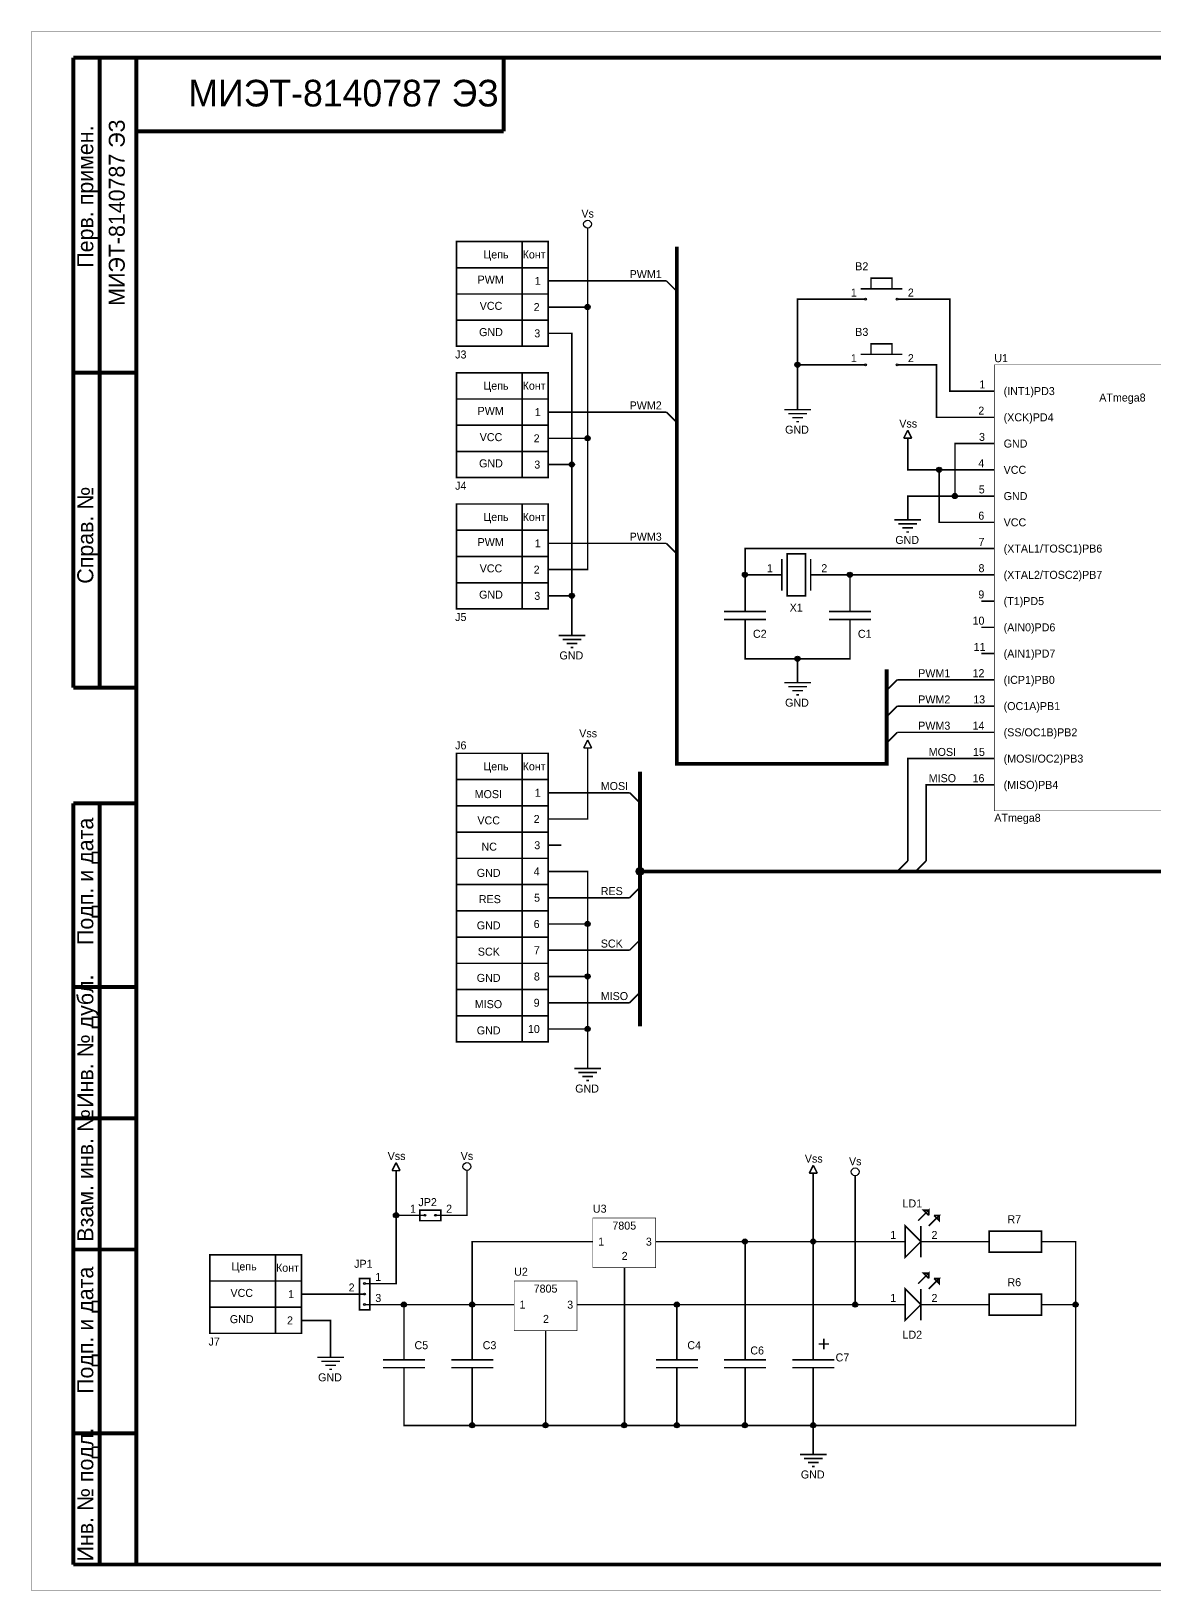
# Model space of a CAD drawing. Header units: millimetres. Extents: x 0 to 420, y 0 to 297.
# Drawn here: x 0 to 214.1, y 0 to 297 of the extents above; entities that cross this region are included whole.
import ezdxf

# ---------------------------------------------------------------- set-up
doc = ezdxf.new("R2010")
doc.units = ezdxf.units.MM
doc.layers.add('Sheet', color=255, linetype='Continuous')

msp = doc.modelspace()

# ---------------------------------------------------------------- linework, layer by layer
at = {"layer": 'Sheet'}
for points, const_width in [([(0, 297), (419.96, 297), (419.96, 0.04), (0, 0.04), (0, 297)], 0.0991), ([(8, 292), (8, 172)], 0.749), ([(20, 292), (8, 292)], 0.749), ([(13, 292), (13, 172)], 0.749), ([(20, 292), (415, 292)], 0.749), ([(20, 292), (20, 5)], 0.749), ([(90, 278), (90, 292)], 0.749), ([(20, 278), (90, 278)], 0.749), ([(106, 258.5), (106, 259.52)], 0.3), ([(106, 258.5), (106, 244.5)], 0.3), ([(81, 257), (98.46, 257), (98.46, 237.04), (81, 237.04), (81, 257)], 0.3), ([(93.5, 257), (93.5, 237)], 0.3), ([(163, 175.5), (163, 157.5), (123, 157.5), (123, 256)], 0.749), ([(98.5, 252), (81, 252)], 0.3), ([(98.5, 249.5), (101, 249.5)], 0.3), ([(121, 249.5), (121, 249.5), (101, 249.5)], 0.3), ([(121, 249.5), (123, 247.5)], 0.3), ([(160, 248), (160, 250), (164, 250), (164, 248)], 0.3), ([(98.5, 247), (81, 247)], 0.3), ([(158, 248), (166, 248)], 0.3), ([(98.5, 244.5), (101, 244.5)], 0.3), ([(101, 244.5), (106, 244.5), (106, 219.5)], 0.3), ([(156, 246), (146, 246), (146, 233.5), (146, 227.5)], 0.3), ([(159, 246), (156, 246)], 0.3), ([(165, 246), (168, 246)], 0.3), ([(181, 228.5), (175, 228.5), (175, 246), (168, 246)], 0.3), ([(98.5, 242), (81, 242)], 0.3), ([(98.5, 239.5), (101, 239.5)], 0.3), ([(101, 239.5), (103, 239.5), (103, 214.5), (101, 214.5)], 0.3), ([(160, 235.5), (160, 237.5), (164, 237.5), (164, 235.5)], 0.3), ([(158, 235.5), (166, 235.5)], 0.3), ([(20, 232), (8, 232)], 0.749), ([(81, 232), (98.46, 232), (98.46, 212.04), (81, 212.04), (81, 232)], 0.3), ([(93.5, 232), (93.5, 212)], 0.3), ([(156, 233.5), (146, 233.5)], 0.3), ([(159, 233.5), (156, 233.5)], 0.3), ([(165, 233.5), (168, 233.5)], 0.3), ([(181, 223.5), (172.5, 223.5), (172.5, 233.5), (168, 233.5)], 0.3), ([(183.5, 233.5), (233.46, 233.5), (233.46, 148.54), (183.5, 148.54), (183.5, 233.5)], 0.0991), ([(98.5, 227), (81, 227)], 0.3), ([(146, 227.5), (146, 224.96)], 0.3), ([(183.5, 228.5), (181, 228.5)], 0.3), ([(98.5, 224.5), (101, 224.5)], 0.3), ([(101, 224.5), (121, 224.5), (121, 224.5)], 0.3), ([(121, 224.5), (123, 222.5)], 0.3), ([(143.46, 224.96), (148.54, 224.96)], 0.3), ([(144.22, 224.2), (147.78, 224.2)], 0.3), ([(144.98, 223.44), (147.02, 223.44)], 0.3), ([(145.75, 222.67), (146.25, 222.67)], 0.3), ([(183.5, 223.5), (181, 223.5)], 0.3), ([(98.5, 222), (81, 222)], 0.3), ([(167, 221.04), (166.24, 219.52)], 0.3), ([(167, 221.04), (167.76, 219.52)], 0.3), ([(98.5, 217), (81, 217)], 0.3), ([(98.5, 219.5), (101, 219.5)], 0.3), ([(101, 194.5), (106, 194.5), (106, 219.5), (101, 219.5)], 0.3), ([(166.24, 219.52), (167.76, 219.52)], 0.3), ([(167, 218.5), (167, 219.52)], 0.3), ([(167, 218.5), (167, 213.5), (173, 213.5)], 0.3), ([(181, 218.5), (176, 218.5), (176, 208.5), (181, 208.5)], 0.3), ([(183.5, 218.5), (181, 218.5)], 0.3), ([(98.5, 214.5), (101, 214.5)], 0.3), ([(101, 189.5), (103, 189.5), (103, 214.5)], 0.3), ([(181, 203.5), (173, 203.5), (173, 213.5), (181, 213.5)], 0.3), ([(183.5, 213.5), (181, 213.5)], 0.3), ([(167, 206.5), (167, 208.5), (176, 208.5)], 0.3), ([(183.5, 208.5), (181, 208.5)], 0.3), ([(81, 207), (98.46, 207), (98.46, 187.04), (81, 187.04), (81, 207)], 0.3), ([(93.5, 207), (93.5, 187)], 0.3), ([(167, 206.5), (167, 203.96)], 0.3), ([(98.5, 202), (81, 202)], 0.3), ([(164.46, 203.96), (169.54, 203.96)], 0.3), ([(165.22, 203.2), (168.78, 203.2)], 0.3), ([(165.98, 202.44), (168.02, 202.44)], 0.3), ([(183.5, 203.5), (181, 203.5)], 0.3), ([(98.5, 199.5), (101, 199.5)], 0.3), ([(101, 199.5), (115, 199.5), (115, 199.5), (121, 199.5), (121, 199.5)], 0.3), ([(121, 199.5), (123, 197.5)], 0.3), ([(166.75, 201.67), (167.25, 201.67)], 0.3), ([(98.5, 197), (81, 197)], 0.3), ([(181, 198.5), (136, 198.5), (136, 193.5), (140.5, 193.5)], 0.3), ([(143, 193.5), (143, 196.5), (143, 190.5)], 0.3), ([(144, 197.5), (144, 189.5), (147.5, 189.5), (147.5, 197.5), (144, 197.5)], 0.3), ([(148.5, 196.5), (148.5, 190.5)], 0.3), ([(183.5, 198.5), (181, 198.5)], 0.3), ([(98.5, 194.5), (101, 194.5)], 0.3), ([(136, 189.5), (136, 193.5)], 0.3), ([(143, 193.5), (140.5, 193.5)], 0.3), ([(148.5, 193.5), (151, 193.5)], 0.3), ([(151, 193.5), (156, 193.5), (181, 193.5)], 0.3), ([(156, 189.5), (156, 193.5)], 0.3), ([(183.5, 193.5), (181, 193.5)], 0.3), ([(98.5, 192), (81, 192)], 0.3), ([(98.5, 189.5), (101, 189.5)], 0.3), ([(103, 184.5), (103, 189.5)], 0.3), ([(136, 186.5), (136, 189.5)], 0.3), ([(136, 186.5), (136, 187)], 0.3), ([(156, 186.5), (156, 189.5)], 0.3), ([(156, 186.5), (156, 187)], 0.3), ([(183.5, 188.5), (181, 188.5)], 0.3), ([(103, 184.5), (103, 181.96)], 0.3), ([(140, 186.5), (132, 186.5)], 0.3), ([(132, 185), (140, 185)], 0.3), ([(136, 185), (136, 182)], 0.3), ([(160, 186.5), (152, 186.5)], 0.3), ([(152, 185), (160, 185)], 0.3), ([(156, 185), (156, 182)], 0.3), ([(100.46, 181.96), (105.54, 181.96)], 0.3), ([(101.22, 181.2), (104.78, 181.2)], 0.3), ([(136, 182), (136, 177.5), (146, 177.5), (156, 177.5), (156, 182)], 0.3), ([(183.5, 183.5), (181, 183.5)], 0.3), ([(101.98, 180.44), (104.02, 180.44)], 0.3), ([(102.75, 179.67), (103.25, 179.67)], 0.3), ([(183.5, 178.5), (181, 178.5)], 0.3), ([(146, 175.5), (146, 177.5)], 0.3), ([(146, 175.5), (146, 172.96)], 0.3), ([(8, 172), (20, 172)], 0.749), ([(143.46, 172.96), (148.54, 172.96)], 0.3), ([(144.22, 172.2), (147.78, 172.2)], 0.3), ([(163, 171.5), (165, 173.5)], 0.3), ([(165, 173.5), (165, 173.5), (181, 173.5)], 0.3), ([(183.5, 173.5), (181, 173.5)], 0.3), ([(144.98, 171.44), (147.02, 171.44)], 0.3), ([(145.75, 170.67), (146.25, 170.67)], 0.3), ([(163, 166.5), (165, 168.5)], 0.3), ([(165, 168.5), (165, 168.5), (181, 168.5)], 0.3), ([(183.5, 168.5), (181, 168.5)], 0.3), ([(163, 161.5), (165, 163.5)], 0.3), ([(165, 163.5), (165, 163.5), (181, 163.5)], 0.3), ([(183.5, 163.5), (181, 163.5)], 0.3), ([(106, 162.04), (105.24, 160.52)], 0.3), ([(105.24, 160.52), (106.76, 160.52)], 0.3), ([(106, 162.04), (106.76, 160.52)], 0.3), ([(106, 159.5), (106, 160.52)], 0.3), ([(81, 159.5), (98.46, 159.5), (98.46, 104.54), (81, 104.54), (81, 159.5)], 0.3), ([(93.5, 159.5), (93.5, 104.5)], 0.3), ([(101, 147), (106, 147), (106, 159.5)], 0.3), ([(167, 139), (167, 139), (167, 158.5), (167, 158.5), (181, 158.5)], 0.3), ([(183.5, 158.5), (181, 158.5)], 0.3), ([(98.5, 154.5), (81, 154.5)], 0.3), ([(116, 107.5), (116, 137), (116, 156)], 0.749), ([(98.5, 152), (101, 152)], 0.3), ([(101, 152), (114, 152), (114, 152)], 0.3), ([(114, 152), (116, 150)], 0.3), ([(170.5, 139), (170.5, 153.5), (181, 153.5), (181, 153.5)], 0.3), ([(183.5, 153.5), (181, 153.5)], 0.3), ([(8, 5), (8, 150)], 0.749), ([(8, 150), (20, 150)], 0.749), ([(13, 150), (13, 5)], 0.749), ([(98.5, 149.5), (81, 149.5)], 0.3), ([(98.5, 147), (101, 147)], 0.3), ([(98.5, 144.5), (81, 144.5)], 0.3), ([(98.5, 139.5), (81, 139.5)], 0.3), ([(98.5, 142), (101, 142)], 0.3), ([(98.5, 137), (101, 137)], 0.3), ([(101, 137), (106, 137), (106, 127), (101, 127)], 0.3), ([(116, 137), (252, 137)], 0.749), ([(165, 137), (167, 139)], 0.3), ([(168.5, 137), (170.5, 139)], 0.3), ([(98.5, 134.5), (81, 134.5)], 0.3), ([(114, 132), (116, 134)], 0.3), ([(98.5, 132), (101, 132)], 0.3), ([(101, 132), (114, 132), (114, 132)], 0.3), ([(98.5, 129.5), (81, 129.5)], 0.3), ([(98.5, 127), (101, 127)], 0.3), ([(101, 117), (106, 117), (106, 127)], 0.3), ([(98.5, 124.5), (81, 124.5)], 0.3), ([(98.5, 122), (101, 122)], 0.3), ([(101, 122), (114, 122), (114, 122)], 0.3), ([(114, 122), (116, 124)], 0.3), ([(98.5, 119.5), (81, 119.5)], 0.3), ([(98.5, 117), (101, 117)], 0.3), ([(101, 107), (106, 107), (106, 117)], 0.3), ([(8, 115), (20, 115)], 0.749), ([(98.5, 114.5), (81, 114.5)], 0.3), ([(114, 112), (116, 114)], 0.3), ([(98.5, 112), (101, 112)], 0.3), ([(101, 112), (114, 112), (114, 112)], 0.3), ([(98.5, 109.5), (81, 109.5)], 0.3), ([(98.5, 107), (101, 107)], 0.3), ([(106, 102), (106, 107)], 0.3), ([(106, 102), (106, 99.46)], 0.3), ([(103.46, 99.46), (108.54, 99.46)], 0.3), ([(104.22, 98.7), (107.78, 98.7)], 0.3), ([(104.98, 97.94), (107.02, 97.94)], 0.3), ([(105.75, 97.17), (106.25, 97.17)], 0.3), ([(20, 90), (8, 90)], 0.749), ([(69.5, 81.54), (68.74, 80.02)], 0.3), ([(69.5, 81.54), (70.26, 80.02)], 0.3), ([(149, 81.04), (148.24, 79.52)], 0.3), ([(149, 81.04), (149.76, 79.52)], 0.3), ([(67, 58.5), (69.5, 58.5), (69.5, 71.5), (69.5, 79)], 0.3), ([(68.74, 80.02), (70.26, 80.02)], 0.3), ([(69.5, 79), (69.5, 80.02)], 0.3), ([(80.5, 71.5), (83, 71.5), (83, 79)], 0.3), ([(83, 79), (83, 80.02)], 0.3), ([(148.24, 79.52), (149.76, 79.52)], 0.3), ([(149, 78.5), (149, 79.52)], 0.3), ([(149, 66.5), (149, 78.5)], 0.3), ([(157, 78), (157, 79.02)], 0.3), ([(157, 78), (157, 54.5), (158, 54.5)], 0.3), ([(71.5, 71.5), (69.5, 71.5)], 0.3), ([(75, 71.5), (71.5, 71.5)], 0.3), ([(74, 71.5), (74, 72.5), (78, 72.5), (78, 70.5), (74, 70.5), (74, 71.5)], 0.3), ([(77, 71.5), (80.5, 71.5)], 0.3), ([(169, 70.5), (171, 72.5), (171, 71.5)], 0.3), ([(171, 72.5), (170, 72.5), (171, 71.5)], 0.3), ([(171, 69.5), (173, 71.5), (172, 71.5)], 0.3), ([(173, 71.5), (173, 70.5), (172, 71.5)], 0.3), ([(107, 71), (118.96, 71), (118.96, 61.54), (107, 61.54), (107, 71)], 0.0991), ([(166.5, 69.5), (166.5, 63.5), (169.5, 66.5), (166.5, 69.5)], 0.3), ([(169.5, 69.5), (169.5, 63.5)], 0.3), ([(182.5, 64.5), (182.5, 68.5), (192.5, 68.5), (192.5, 64.5), (182.5, 64.5)], 0.3), ([(8, 65), (20, 65)], 0.749), ([(104, 66.5), (84, 66.5), (84, 54.5)], 0.3), ([(107, 66.5), (104, 66.5)], 0.3), ([(119, 66.5), (122, 66.5)], 0.3), ([(122, 66.5), (136, 66.5), (136, 66.5), (136, 47)], 0.3), ([(164, 66.5), (149, 66.5), (136, 66.5), (136, 66.5)], 0.3), ([(149, 47), (149, 66.5)], 0.3), ([(166.5, 66.5), (164, 66.5)], 0.3), ([(169.5, 66.5), (172, 66.5)], 0.3), ([(172, 66.5), (180, 66.5), (180, 66.5)], 0.3), ([(182.5, 66.5), (180, 66.5)], 0.3), ([(192.5, 66.5), (195, 66.5)], 0.3), ([(195, 66.5), (199, 66.5), (199, 54.5), (195, 54.5)], 0.3), ([(34, 64), (51.46, 64), (51.46, 49.04), (34, 49.04), (34, 64)], 0.3), ([(46.5, 64), (46.5, 49)], 0.3), ([(63.5, 59.5), (62.5, 59.5), (62.5, 53.5), (64.5, 53.5), (64.5, 59.5), (63.5, 59.5)], 0.3), ([(113, 61.5), (113, 58.5)], 0.3), ([(169, 58.5), (171, 60.5), (171, 59.5)], 0.3), ([(171, 60.5), (170, 60.5), (171, 59.5)], 0.3), ([(171, 57.5), (173, 59.5), (172, 59.5)], 0.3), ([(173, 59.5), (173, 58.5), (172, 59.5)], 0.3), ([(51.5, 59), (34, 59)], 0.3), ([(51.5, 56.5), (54, 56.5)], 0.3), ([(54, 56.5), (60, 56.5)], 0.3), ([(63.5, 56.5), (60, 56.5)], 0.3), ([(63.5, 58.5), (67, 58.5)], 0.3), ([(113, 58.5), (113, 31.5), (98, 31.5), (84, 31.5), (84, 39.5)], 0.3), ([(92, 59), (103.96, 59), (103.96, 49.54), (92, 49.54), (92, 59)], 0.0991), ([(166.5, 57.5), (166.5, 51.5), (169.5, 54.5), (166.5, 57.5)], 0.3), ([(169.5, 57.5), (169.5, 51.5)], 0.3), ([(182.5, 52.5), (182.5, 56.5), (192.5, 56.5), (192.5, 52.5), (182.5, 52.5)], 0.3), ([(51.5, 54), (34, 54)], 0.3), ([(63.5, 54.5), (67, 54.5)], 0.3), ([(67, 54.5), (71, 54.5)], 0.3), ([(71, 47), (71, 54.5)], 0.3), ([(71, 54.5), (71, 54.5), (84, 54.5)], 0.3), ([(89, 54.5), (84, 54.5), (84, 47)], 0.3), ([(92, 54.5), (89, 54.5)], 0.3), ([(104, 54.5), (107, 54.5)], 0.3), ([(107, 54.5), (123, 54.5), (123, 47)], 0.3), ([(123, 54.5), (157, 54.5), (157, 54.5)], 0.3), ([(136, 31.5), (149, 31.5), (151, 31.5), (151, 31.5), (199, 31.5), (199, 54.5)], 0.3), ([(158, 54.5), (164, 54.5)], 0.3), ([(166.5, 54.5), (164, 54.5)], 0.3), ([(169.5, 54.5), (172, 54.5)], 0.3), ([(172, 54.5), (180, 54.5)], 0.3), ([(182.5, 54.5), (180, 54.5)], 0.3), ([(192.5, 54.5), (195, 54.5)], 0.3), ([(51.5, 51.5), (54, 51.5)], 0.3), ([(54, 51.5), (57, 51.5), (57, 47)], 0.3), ([(98, 49.5), (98, 46.5)], 0.3), ([(151, 46), (151, 48)], 0.3), ([(54.46, 44.46), (59.54, 44.46)], 0.3), ([(57, 47), (57, 44.46)], 0.3), ([(71, 44), (71, 47)], 0.3), ([(71, 44), (71, 44.5)], 0.3), ([(84, 44), (84, 47)], 0.3), ([(84, 44), (84, 44.5)], 0.3), ([(98, 46.5), (98, 31.5)], 0.3), ([(123, 44), (123, 47)], 0.3), ([(123, 44), (123, 44.5)], 0.3), ([(136, 44), (136, 47)], 0.3), ([(136, 44), (136, 44.5)], 0.3), ([(149, 44), (149, 47)], 0.3), ([(152, 47), (150, 47)], 0.3), ([(55.22, 43.7), (58.78, 43.7)], 0.3), ([(55.98, 42.94), (58.02, 42.94)], 0.3), ([(56.75, 42.17), (57.25, 42.17)], 0.3), ([(75, 44), (67, 44)], 0.3), ([(67, 42.5), (75, 42.5)], 0.3), ([(71, 42.5), (71, 39.5)], 0.3), ([(88, 44), (80, 44)], 0.3), ([(80, 42.5), (88, 42.5)], 0.3), ([(84, 42.5), (84, 39.5)], 0.3), ([(127, 44), (119, 44)], 0.3), ([(119, 42.5), (127, 42.5)], 0.3), ([(123, 42.5), (123, 39.5)], 0.3), ([(140, 44), (132, 44)], 0.3), ([(132, 42.5), (140, 42.5)], 0.3), ([(136, 42.5), (136, 39.5)], 0.3), ([(153, 44), (145, 44)], 0.3), ([(145, 42.5), (153, 42.5)], 0.3), ([(149, 42.5), (149, 39.5)], 0.3), ([(149, 42.5), (149, 42)], 0.3), ([(71, 39.5), (71, 31.5), (84, 31.5)], 0.3), ([(123, 39.5), (123, 31.5), (113, 31.5)], 0.3), ([(136, 39.5), (136, 31.5), (123, 31.5)], 0.3), ([(149, 39.5), (149, 31.5)], 0.3), ([(20, 30), (8, 30)], 0.749), ([(149, 28.5), (149, 31.5)], 0.3), ([(149, 28.5), (149, 25.96)], 0.3), ([(146.46, 25.96), (151.54, 25.96)], 0.3), ([(147.22, 25.2), (150.78, 25.2)], 0.3), ([(147.98, 24.44), (150.02, 24.44)], 0.3), ([(148.75, 23.67), (149.25, 23.67)], 0.3), ([(415, 5), (8, 5)], 0.749), ([(20, 5), (8, 5)], 0.749)]:
    msp.add_lwpolyline(points, dxfattribs=dict(at, const_width=const_width))
for points, const_width in [([(105.75, 244.5, 1), (106.25, 244.5, 1)], 0.508), ([(145.75, 233.5, 1), (146.25, 233.5, 1)], 0.508), ([(105.75, 219.5, 1), (106.25, 219.5, 1)], 0.508), ([(102.75, 214.5, 1), (103.25, 214.5, 1)], 0.508), ([(172.75, 213.5, 1), (173.25, 213.5, 1)], 0.508), ([(175.75, 208.5, 1), (176.25, 208.5, 1)], 0.508), ([(135.75, 193.5, 1), (136.25, 193.5, 1)], 0.508), ([(155.75, 193.5, 1), (156.25, 193.5, 1)], 0.508), ([(102.75, 189.5, 1), (103.25, 189.5, 1)], 0.508), ([(145.75, 177.5, 1), (146.25, 177.5, 1)], 0.508), ([(115.62, 137, 1), (116.38, 137, 1)], 0.762), ([(105.75, 127, 1), (106.25, 127, 1)], 0.508), ([(105.75, 117, 1), (106.25, 117, 1)], 0.508), ([(105.75, 107, 1), (106.25, 107, 1)], 0.508), ([(69.25, 71.5, 1), (69.75, 71.5, 1)], 0.508), ([(135.75, 66.5, 1), (136.25, 66.5, 1)], 0.508), ([(148.75, 66.5, 1), (149.25, 66.5, 1)], 0.508), ([(70.75, 54.5, 1), (71.25, 54.5, 1)], 0.508), ([(83.75, 54.5, 1), (84.25, 54.5, 1)], 0.508), ([(122.75, 54.5, 1), (123.25, 54.5, 1)], 0.508), ([(156.75, 54.5, 1), (157.25, 54.5, 1)], 0.508), ([(198.75, 54.5, 1), (199.25, 54.5, 1)], 0.508), ([(83.75, 31.5, 1), (84.25, 31.5, 1)], 0.508), ([(97.75, 31.5, 1), (98.25, 31.5, 1)], 0.508), ([(112.75, 31.5, 1), (113.25, 31.5, 1)], 0.508), ([(122.75, 31.5, 1), (123.25, 31.5, 1)], 0.508), ([(135.75, 31.5, 1), (136.25, 31.5, 1)], 0.508), ([(148.75, 31.5, 1), (149.25, 31.5, 1)], 0.508)]:
    msp.add_lwpolyline(points, format="xyb", close=True, dxfattribs=dict(at, const_width=const_width))
for centre, major_axis, ratio in [((105.98, 260.3), (0.741, 0), 0.999938), ((105.98, 244.52), (0.487, 0), 0.999948), ((105.98, 244.52), (0.487, 0), 0.999948), ((105.98, 244.52), (0.487, 0), 0.999948), ((105.98, 244.52), (0.487, 0), 0.999948), ((158.98, 246.02), (0.179, 0), 0.999943), ((164.98, 246.02), (0.179, 0), 0.999943), ((145.98, 233.52), (0.487, 0), 0.999932), ((145.98, 233.52), (0.487, 0), 0.999932), ((145.98, 233.52), (0.487, 0), 0.999932), ((145.98, 233.52), (0.487, 0), 0.999932), ((158.98, 233.52), (0, 0.18), 0.992701), ((164.98, 233.52), (0, 0.18), 0.992701), ((105.98, 219.52), (0.487, 0), 0.999948), ((105.98, 219.52), (0.487, 0), 0.999948), ((105.98, 219.52), (0.487, 0), 0.999948), ((105.98, 219.52), (0.487, 0), 0.999948), ((102.98, 214.52), (0.487, 0), 0.999932), ((102.98, 214.52), (0.487, 0), 0.999932), ((102.98, 214.52), (0.487, 0), 0.999932), ((102.98, 214.52), (0.487, 0), 0.999932), ((172.98, 213.52), (0.487, 0), 0.999932), ((172.98, 213.52), (0.487, 0), 0.999932), ((172.98, 213.52), (0.487, 0), 0.999932), ((172.98, 213.52), (0.487, 0), 0.999932), ((175.98, 208.52), (0.487, 0), 0.999927), ((175.98, 208.52), (0.487, 0), 0.999927), ((175.98, 208.52), (0.487, 0), 0.999927), ((175.98, 208.52), (0.487, 0), 0.999927), ((135.98, 193.52), (0.487, 0), 0.999937), ((135.98, 193.52), (0.487, 0), 0.999937), ((135.98, 193.52), (0.487, 0), 0.999937), ((135.98, 193.52), (0.487, 0), 0.999937), ((155.98, 193.52), (0.487, 0), 0.999937), ((155.98, 193.52), (0.487, 0), 0.999937), ((155.98, 193.52), (0.487, 0), 0.999937), ((155.98, 193.52), (0.487, 0), 0.999937), ((102.98, 189.52), (0.487, 0), 0.999927), ((102.98, 189.52), (0.487, 0), 0.999927), ((102.98, 189.52), (0.487, 0), 0.999927), ((102.98, 189.52), (0.487, 0), 0.999927), ((145.98, 177.52), (0.487, 0), 0.999937), ((145.98, 177.52), (0.487, 0), 0.999937), ((145.98, 177.52), (0.487, 0), 0.999937), ((145.98, 177.52), (0.487, 0), 0.999937), ((115.98, 137.02), (0.741, 0), 0.999931), ((115.98, 137.02), (0.741, 0), 0.999931), ((115.98, 137.02), (0.741, 0), 0.999931), ((115.98, 137.02), (0.741, 0), 0.999931), ((105.98, 127.02), (0.487, 0), 0.999948), ((105.98, 127.02), (0.487, 0), 0.999948), ((105.98, 127.02), (0.487, 0), 0.999948), ((105.98, 127.02), (0.487, 0), 0.999948), ((105.98, 117.02), (0.487, 0), 0.999948), ((105.98, 117.02), (0.487, 0), 0.999948), ((105.98, 117.02), (0.487, 0), 0.999948), ((105.98, 117.02), (0.487, 0), 0.999948), ((105.98, 107.02), (0.487, 0), 0.999948), ((105.98, 107.02), (0.487, 0), 0.999948), ((105.98, 107.02), (0.487, 0), 0.999948), ((105.98, 107.02), (0.487, 0), 0.999948), ((82.98, 80.8), (0.741, 0), 0.999938), ((156.98, 79.8), (0.741, 0), 0.999938), ((69.48, 71.52), (0.487, 0), 0.999937), ((69.48, 71.52), (0.487, 0), 0.999937), ((69.48, 71.52), (0.487, 0), 0.999937), ((69.48, 71.52), (0.487, 0), 0.999937), ((74.98, 71.52), (0.179, 0), 0.9999), ((76.98, 71.52), (0.179, 0), 0.999915), ((135.98, 66.52), (0.487, 0), 0.999937), ((135.98, 66.52), (0.487, 0), 0.999937), ((135.98, 66.52), (0.487, 0), 0.999937), ((135.98, 66.52), (0.487, 0), 0.999937), ((148.98, 66.52), (0.487, 0), 0.999937), ((148.98, 66.52), (0.487, 0), 0.999937), ((148.98, 66.52), (0.487, 0), 0.999937), ((148.98, 66.52), (0.487, 0), 0.999937), ((148.98, 66.52), (0.487, 0), 0.999937), ((148.98, 66.52), (0.487, 0), 0.999937), ((63.48, 58.52), (0, 0.18), 0.992701), ((63.48, 56.52), (0, 0.18), 0.992701), ((63.48, 54.52), (0.179, 0), 0.999957), ((70.98, 54.52), (0.487, 0), 0.999937), ((70.98, 54.52), (0.487, 0), 0.999937), ((70.98, 54.52), (0.487, 0), 0.999937), ((70.98, 54.52), (0.487, 0), 0.999937), ((70.98, 54.52), (0.487, 0), 0.999937), ((70.98, 54.52), (0.487, 0), 0.999937), ((83.98, 54.52), (0.487, 0), 0.999943), ((83.98, 54.52), (0.487, 0), 0.999943), ((83.98, 54.52), (0.487, 0), 0.999943), ((83.98, 54.52), (0.487, 0), 0.999943), ((83.98, 54.52), (0.487, 0), 0.999943), ((83.98, 54.52), (0.487, 0), 0.999943), ((122.98, 54.52), (0.487, 0), 0.999948), ((122.98, 54.52), (0.487, 0), 0.999948), ((122.98, 54.52), (0.487, 0), 0.999948), ((122.98, 54.52), (0.487, 0), 0.999948), ((156.98, 54.52), (0.487, 0), 0.999937), ((156.98, 54.52), (0.487, 0), 0.999937), ((156.98, 54.52), (0.487, 0), 0.999937), ((156.98, 54.52), (0.487, 0), 0.999937), ((198.98, 54.52), (0.487, 0), 0.999937), ((198.98, 54.52), (0.487, 0), 0.999937), ((198.98, 54.52), (0.487, 0), 0.999937), ((198.98, 54.52), (0.487, 0), 0.999937), ((83.98, 31.52), (0.487, 0), 0.999943), ((83.98, 31.52), (0.487, 0), 0.999943), ((83.98, 31.52), (0.487, 0), 0.999943), ((83.98, 31.52), (0.487, 0), 0.999943), ((97.98, 31.52), (0.487, 0), 0.999937), ((97.98, 31.52), (0.487, 0), 0.999937), ((97.98, 31.52), (0.487, 0), 0.999937), ((97.98, 31.52), (0.487, 0), 0.999937), ((112.98, 31.52), (0.487, 0), 0.999937), ((112.98, 31.52), (0.487, 0), 0.999937), ((112.98, 31.52), (0.487, 0), 0.999937), ((112.98, 31.52), (0.487, 0), 0.999937), ((122.98, 31.52), (0.487, 0), 0.999948), ((122.98, 31.52), (0.487, 0), 0.999948), ((122.98, 31.52), (0.487, 0), 0.999948), ((122.98, 31.52), (0.487, 0), 0.999948), ((135.98, 31.52), (0.487, 0), 0.999937), ((135.98, 31.52), (0.487, 0), 0.999937), ((135.98, 31.52), (0.487, 0), 0.999937), ((135.98, 31.52), (0.487, 0), 0.999937), ((148.98, 31.52), (0.487, 0), 0.999937), ((148.98, 31.52), (0.487, 0), 0.999937), ((148.98, 31.52), (0.487, 0), 0.999937), ((148.98, 31.52), (0.487, 0), 0.999937), ((148.98, 31.52), (0.487, 0), 0.999937), ((148.98, 31.52), (0.487, 0), 0.999937)]:
    msp.add_ellipse(centre, major_axis=major_axis, ratio=ratio, dxfattribs=at)

# ---------------------------------------------------------------- texts
for s, height, p in [('МИЭТ-8140787 ЭЗ', 5.08, (29.91, 282.71)), ('Vs', 1.524, (104.81, 261.55)), ('Цепь', 1.524, (86.12, 253.76)), ('Конт', 1.524, (93.61, 253.76)), ('B2', 1.524, (157, 251.51)), ('PWM', 1.524, (85.03, 248.97)), ('1', 1.52, (95.92, 248.74)), ('PWM1', 1.524, (114, 250.01)), ('1', 1.52, (156.16, 246.51)), ('2', 1.52, (167.03, 246.51)), ('VCC', 1.524, (85.43, 243.97)), ('2', 1.52, (95.71, 243.74)), ('GND', 1.524, (85.31, 238.97)), ('3', 1.52, (95.83, 238.74)), ('B3', 1.524, (157, 239.01)), ('J3', 1.524, (80.75, 234.71)), ('1', 1.52, (156.16, 234.01)), ('2', 1.52, (167.03, 234.01)), ('U1', 1.524, (183.5, 234.01)), ('Цепь', 1.524, (86.12, 228.76)), ('Конт', 1.524, (93.61, 228.76)), ('1', 1.52, (180.66, 229.01)), ('(INT1)PD3', 1.524, (185.28, 227.74)), ('PWM2', 1.524, (114, 225.01)), ('ATmega8', 1.524, (203.5, 226.51)), ('PWM', 1.524, (85.03, 223.97)), ('1', 1.52, (95.92, 223.74)), ('Vss', 1.524, (165.39, 221.55)), ('2', 1.52, (180.45, 224.01)), ('(XCK)PD4', 1.524, (185.28, 222.74)), ('VCC', 1.524, (85.43, 218.97)), ('2', 1.52, (95.71, 218.74)), ('GND', 1.524, (143.63, 220.39)), ('3', 1.52, (180.58, 219.01)), ('GND', 1.524, (185.28, 217.74)), ('GND', 1.524, (85.31, 213.97)), ('3', 1.52, (95.83, 213.74)), ('4', 1.52, (180.45, 214.01)), ('VCC', 1.524, (185.28, 212.74)), ('J4', 1.524, (80.75, 209.71)), ('5', 1.52, (180.54, 209.01)), ('GND', 1.524, (185.28, 207.74)), ('Цепь', 1.524, (86.12, 203.76)), ('Конт', 1.524, (93.61, 203.76)), ('6', 1.52, (180.45, 204.01)), ('VCC', 1.524, (185.28, 202.74)), ('PWM', 1.524, (85.03, 198.97)), ('1', 1.52, (95.92, 198.74)), ('PWM3', 1.524, (114, 200.01)), ('GND', 1.524, (164.63, 199.39)), ('7', 1.52, (180.49, 199.01)), ('(XTAL1/TOSC1)PB6', 1.524, (185.28, 197.74)), ('VCC', 1.524, (85.43, 193.97)), ('2', 1.52, (95.71, 193.74)), ('1', 1.52, (140.16, 194.01)), ('2', 1.52, (150.53, 194.01)), ('8', 1.52, (180.49, 194.01)), ('(XTAL2/TOSC2)PB7', 1.524, (185.28, 192.74)), ('GND', 1.524, (85.31, 188.97)), ('3', 1.52, (95.83, 188.74)), ('9', 1.52, (180.45, 189.01)), ('X1', 1.524, (144.5, 186.51)), ('(T1)PD5', 1.524, (185.28, 187.74)), ('J5', 1.524, (80.75, 184.71)), ('10', 1.524, (179.35, 184.01)), ('(AIN0)PD6', 1.524, (185.28, 182.74)), ('C2', 1.524, (137.5, 181.51)), ('C1', 1.524, (157.5, 181.51)), ('GND', 1.524, (100.63, 177.39)), ('11', 1.524, (179.56, 179.01)), ('(AIN1)PD7', 1.524, (185.28, 177.74)), ('PWM1', 1.524, (169, 174.01)), ('12', 1.524, (179.35, 174.01)), ('(ICP1)PB0', 1.524, (185.28, 172.74)), ('GND', 1.524, (143.63, 168.39)), ('PWM2', 1.524, (169, 169.01)), ('13', 1.524, (179.48, 169.01)), ('(OC1A)PB1', 1.524, (185.28, 167.74)), ('Vss', 1.524, (104.39, 162.55)), ('PWM3', 1.524, (169, 164.01)), ('14', 1.524, (179.35, 164.01)), ('(SS/OC1B)PB2', 1.524, (185.28, 162.74)), ('J6', 1.524, (80.75, 160.26)), ('MOSI', 1.524, (171, 159.01)), ('15', 1.524, (179.44, 159.01)), ('Цепь', 1.524, (86.12, 156.26)), ('Конт', 1.524, (93.61, 156.26)), ('(MOSI/OC2)PB3', 1.524, (185.28, 157.74)), ('MISO', 1.524, (171, 154.01)), ('16', 1.524, (179.35, 154.01)), ('MOSI', 1.524, (84.47, 150.97)), ('1', 1.52, (95.92, 151.24)), ('MOSI', 1.524, (108.5, 152.51)), ('(MISO)PB4', 1.524, (185.28, 152.74)), ('VCC', 1.524, (84.99, 145.97)), ('2', 1.52, (95.71, 146.24)), ('ATmega8', 1.524, (183.5, 146.47)), ('3', 1.52, (95.83, 141.24)), ('NC', 1.524, (85.76, 140.97)), ('GND', 1.524, (84.87, 135.97)), ('4', 1.52, (95.71, 136.24)), ('RES', 1.524, (108.5, 132.51)), ('RES', 1.524, (85.27, 130.97)), ('5', 1.52, (95.79, 131.24)), ('6', 1.52, (95.71, 126.24)), ('GND', 1.524, (84.87, 125.97)), ('SCK', 1.524, (85.07, 120.97)), ('7', 1.52, (95.75, 121.24)), ('SCK', 1.524, (108.5, 122.51)), ('GND', 1.524, (84.87, 115.97)), ('8', 1.52, (95.75, 116.24)), ('MISO', 1.524, (108.5, 112.51)), ('MISO', 1.524, (84.49, 110.97)), ('9', 1.52, (95.71, 111.24)), ('GND', 1.524, (84.87, 105.97)), ('10', 1.524, (94.61, 106.24)), ('GND', 1.524, (103.63, 94.89)), ('Vss', 1.524, (67.89, 82.05)), ('Vs', 1.524, (81.81, 82.05)), ('Vss', 1.524, (147.39, 81.55)), ('Vs', 1.524, (155.81, 81.05)), ('JP2', 1.524, (73.75, 73.26)), ('LD1', 1.524, (166, 73.01)), ('1', 1.52, (72.16, 72.01)), ('2', 1.52, (79.03, 72.01)), ('U3', 1.524, (107, 72.01)), ('R7', 1.524, (186, 70.01)), ('7805', 1.524, (110.71, 68.79)), ('1', 1.52, (163.66, 67.01)), ('2', 1.52, (171.53, 67.01)), ('1', 1.52, (108.01, 65.74)), ('3', 1.52, (117.1, 65.74)), ('Цепь', 1.524, (38.12, 61.01)), ('JP1', 1.524, (61.5, 61.51)), ('2', 1.52, (112.49, 63.02)), ('Конт', 1.524, (46.61, 60.76)), ('1', 1.52, (65.53, 59.01)), ('U2', 1.524, (92, 60.01)), ('R6', 1.524, (186, 58.01)), ('VCC', 1.524, (37.93, 55.97)), ('1', 1.52, (48.92, 55.74)), ('2', 1.52, (60.45, 57.01)), ('3', 1.52, (65.53, 55.01)), ('7805', 1.524, (95.71, 56.79)), ('1', 1.52, (163.66, 55.01)), ('2', 1.52, (171.53, 55.01)), ('1', 1.52, (93.01, 53.74)), ('3', 1.52, (102.1, 53.74)), ('GND', 1.524, (37.81, 50.97)), ('2', 1.52, (48.71, 50.74)), ('2', 1.52, (97.49, 51.02)), ('J7', 1.524, (33.75, 46.71)), ('C5', 1.524, (73, 46.01)), ('C3', 1.524, (86, 46.01)), ('C4', 1.524, (125, 46.01)), ('LD2', 1.524, (166, 48.01)), ('C6', 1.524, (137, 45.01)), ('C7', 1.524, (153.25, 43.68)), ('GND', 1.524, (54.63, 39.89)), ('GND', 1.524, (146.63, 21.39))]:
    msp.add_text(s, height=height, dxfattribs=at).set_placement(p)
for s, p in [('МИЭТ-8140787 ЭЗ', (17.79, 244.74)), ('Перв. примен.', (11.79, 252)), ('Справ. №', (11.79, 191.81)), ('Подп. и дата', (11.79, 123)), ('Инв. № дубл.', (11.79, 92)), ('Взам. инв. №', (11.79, 66.5)), ('Подп. и дата', (11.79, 37.5)), ('Инв. № подл.', (11.79, 5.59))]:
    msp.add_text(s, height=3.048, rotation=90, dxfattribs=at).set_placement(p)

doc.saveas('drawing.dxf')
